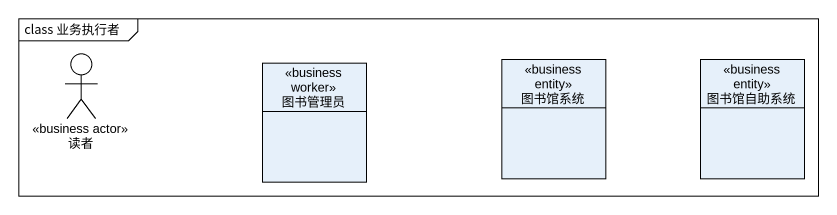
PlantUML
@startuml
mainframe class 业务执行者
allowmixing
hide circle
hide empty members
actor 读者 <<business actor>>
class 图书管理员 <<business worker>>
class 图书馆系统 <<business entity>>
class 图书馆自助系统 <<business entity>>
@enduml
